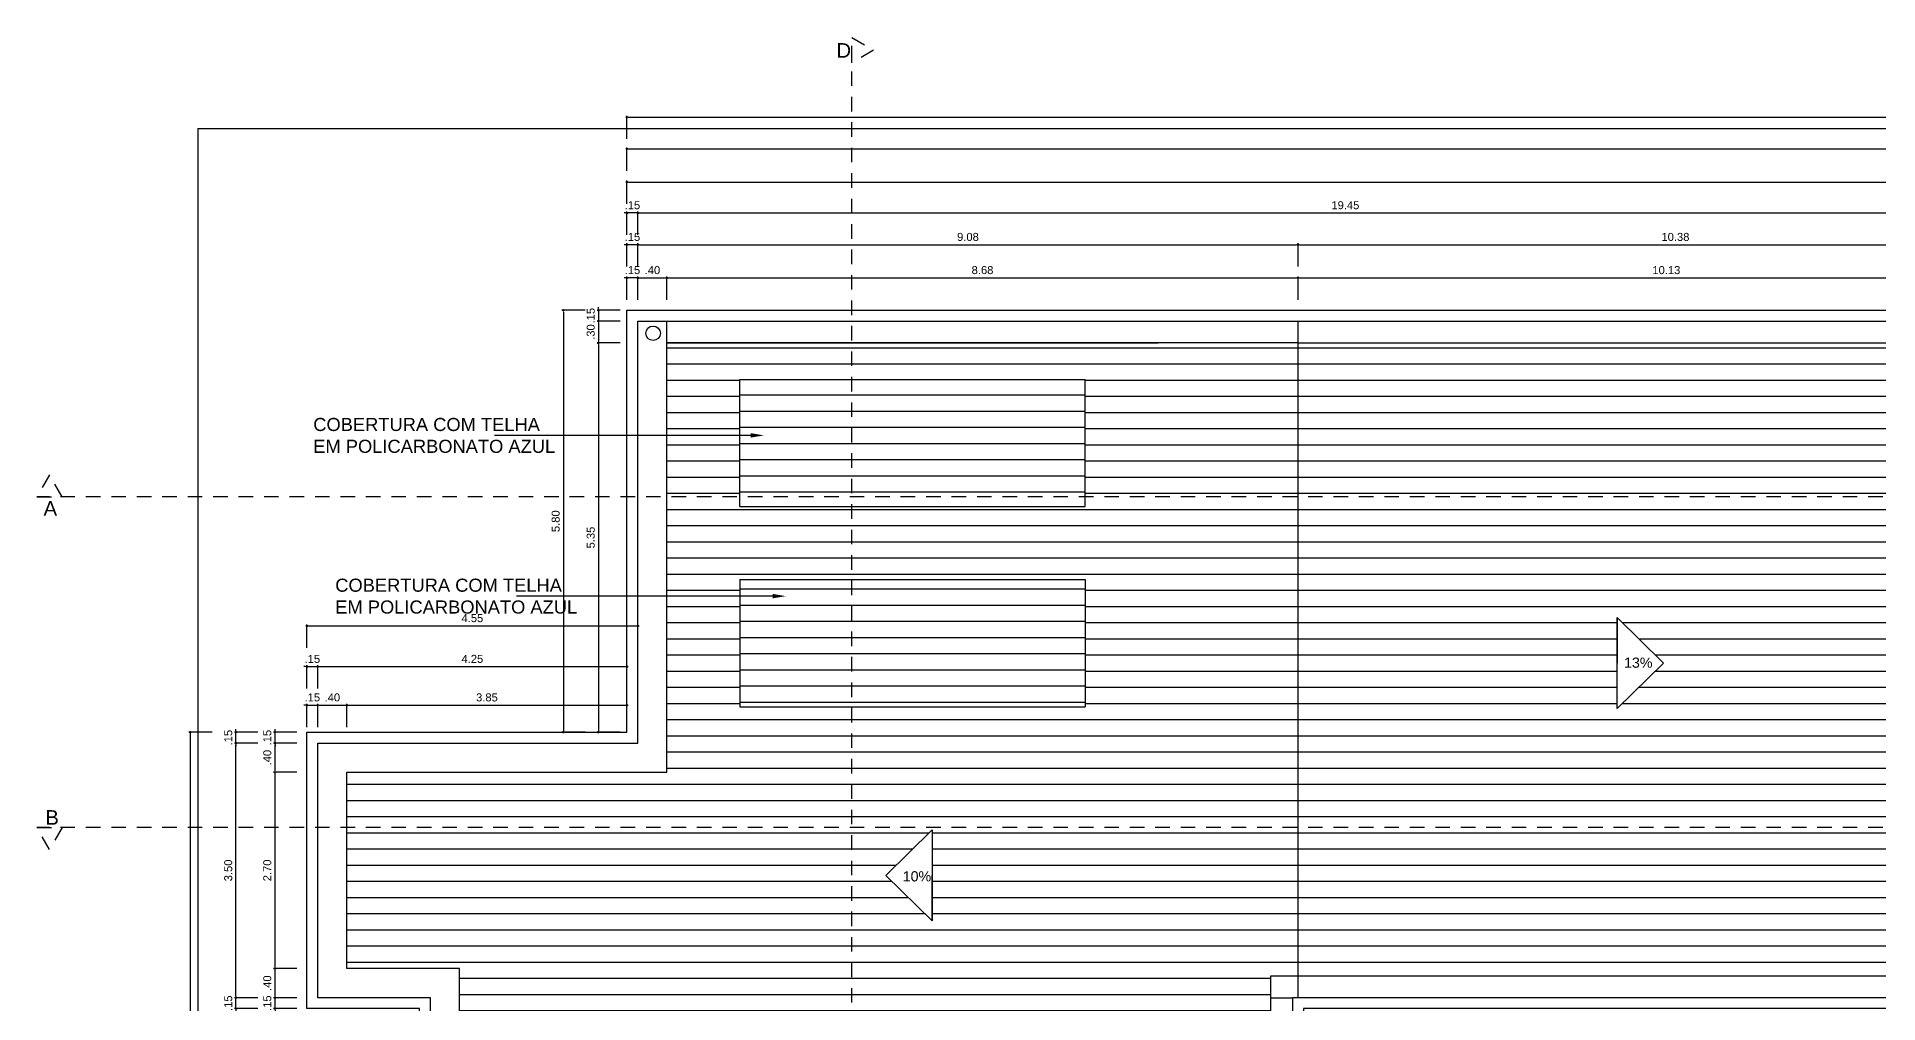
# Model space of a CAD drawing. Header units: millimetres. Extents: x 2125 to 3408, y 1171 to 1686.
# Drawn here: x 2652.35 to 2677.66, y 1450.04 to 1463.33 of the extents above; entities that cross this region are included whole.
import ezdxf

# ---------------------------------------------------------------- set-up
doc = ezdxf.new("R2010")
doc.units = ezdxf.units.MM
doc.linetypes.add('CONTORNO_QUADRO_T', pattern=[0.35, 0.2, -0.15])
for name, color, linetype in [('CALHA', 2, 'Continuous'), ('cobertura', 1, 'Continuous'), ('cotas', 7, 'Continuous'), ('linha de corte', 1, 'Continuous'), ('PAREDES', 4, 'Continuous'), ('RUFO', 3, 'Continuous'), ('TEXTO02', 3, 'Continuous'), ('TEXTO03', 2, 'Continuous')]:
    doc.layers.add(name, color=color, linetype=linetype)
doc.styles.add('ROMANS', font='arial.ttf')
doc.styles.get("Standard").update_dxf_attribs({"font": 'arial.ttf'})
doc.styles.add('TEXTO1', font='swissko.ttf', dxfattribs={"width": 0.6, "height": 0.1})
doc.dimstyles.new('ESCALA75', dxfattribs={"dimtxt": 0.11, "dimasz": 0.02, "dimexe": 0.02, "dimexo": 0.04, "dimgap": 0.05, "dimtad": 1, "dimzin": 4, "dimdsep": 46, "dimtxsty": 'ROMANS', "dimblk1": 'PPC', "dimblk2": 'PPC', "dimsah": 1, "dimcen": 0.02, "dimclrd": 7, "dimclre": 7, "dimclrt": 3, "dimazin": 1, "dimtfac": 1, "dimtix": 1, "dimtmove": 0, "dimatfit": 3, "dimldrblk": 'PPC', "dimfxl": 0, "dimtolj": 1, "dimtzin": 12, "dimarcsym": 0})
pattern_1 = [(0, (301.1617, 614.94809), (7e-17, 0.22225), [])]

# ---------------------------------------------------------------- blocks, each defined once
blk = doc.blocks.new('PPC')
at = {"color": 2}
blk.add_circle((0, 0), 0.5, dxfattribs=at)
blk = doc.blocks.new('*D733')
at = {"layer": 'cotas', "color": 7, "lineweight": -2, "transparency": 16777216}
for p, q in [((2660.439, 1460.014), (2660.419, 1460.014)), ((2660.459, 1459.714), (2660.459, 1460.034)), ((2660.609, 1460.014), (2660.459, 1460.014)), ((2660.609, 1459.714), (2660.609, 1460.034)), ((2660.629, 1460.014), (2660.649, 1460.014))]:
    blk.add_line(p, q, dxfattribs=at)
at = {"layer": 'DEFPOINTS', "color": 0, "transparency": 16777216}
for p in [(2660.459, 1460.014), (2660.459, 1459.419), (2660.609, 1459.419)]:
    blk.add_point(p, dxfattribs=at)
at = {"layer": 'cotas', "color": 7, "lineweight": -2, "transparency": 16777216, "xscale": 0.02, "yscale": 0.02, "zscale": 0.02}
blk.add_blockref('PPC', (2660.459, 1460.014), dxfattribs=at)
at = {"layer": 'cotas', "color": 7, "lineweight": -2, "transparency": 16777216, "xscale": 0.02, "yscale": 0.02, "zscale": 0.02, "rotation": 180}
blk.add_blockref('PPC', (2660.609, 1460.014), dxfattribs=at)
at = {"layer": 'cotas', "color": 3, "transparency": 16777216, "insert": (2660.534, 1460.12), "char_height": 0.11, "attachment_point": 5, "style": 'ROMANS'}
blk.add_mtext('\\A1;.15', dxfattribs=at)
blk = doc.blocks.new('*D734')
at = {"layer": 'cotas', "color": 7, "lineweight": -2, "transparency": 16777216}
for p, q in [((2660.609, 1459.714), (2660.609, 1460.034)), ((2660.629, 1460.014), (2660.989, 1460.014)), ((2661.009, 1459.714), (2661.009, 1460.034))]:
    blk.add_line(p, q, dxfattribs=at)
at = {"layer": 'DEFPOINTS', "color": 0, "transparency": 16777216}
for p in [(2661.009, 1460.014), (2660.609, 1459.419), (2661.009, 1459.419)]:
    blk.add_point(p, dxfattribs=at)
at = {"layer": 'cotas', "color": 7, "lineweight": -2, "transparency": 16777216, "xscale": 0.02, "yscale": 0.02, "zscale": 0.02, "rotation": 180}
blk.add_blockref('PPC', (2660.609, 1460.014), dxfattribs=at)
at = {"layer": 'cotas', "color": 7, "lineweight": -2, "transparency": 16777216, "xscale": 0.02, "yscale": 0.02, "zscale": 0.02}
blk.add_blockref('PPC', (2661.009, 1460.014), dxfattribs=at)
at = {"layer": 'cotas', "color": 3, "transparency": 16777216, "insert": (2660.809, 1460.12), "char_height": 0.11, "attachment_point": 5, "style": 'ROMANS'}
blk.add_mtext('\\A1;.40', dxfattribs=at)
blk = doc.blocks.new('*D735')
at = {"layer": 'cotas', "color": 7, "lineweight": -2, "transparency": 16777216}
for p, q in [((2661.009, 1459.714), (2661.009, 1460.034)), ((2661.029, 1460.014), (2669.664, 1460.014)), ((2669.684, 1459.714), (2669.684, 1460.034))]:
    blk.add_line(p, q, dxfattribs=at)
at = {"layer": 'DEFPOINTS', "color": 0, "transparency": 16777216}
for p in [(2669.684, 1460.014), (2661.009, 1459.419), (2669.684, 1459.419)]:
    blk.add_point(p, dxfattribs=at)
at = {"layer": 'cotas', "color": 7, "lineweight": -2, "transparency": 16777216, "xscale": 0.02, "yscale": 0.02, "zscale": 0.02, "rotation": 180}
blk.add_blockref('PPC', (2661.009, 1460.014), dxfattribs=at)
at = {"layer": 'cotas', "color": 7, "lineweight": -2, "transparency": 16777216, "xscale": 0.02, "yscale": 0.02, "zscale": 0.02}
blk.add_blockref('PPC', (2669.684, 1460.014), dxfattribs=at)
at = {"layer": 'cotas', "color": 3, "transparency": 16777216, "insert": (2665.346, 1460.12), "char_height": 0.11, "attachment_point": 5, "style": 'ROMANS'}
blk.add_mtext('\\A1;8.68', dxfattribs=at)
blk = doc.blocks.new('*D736')
at = {"layer": 'cotas', "color": 7, "lineweight": -2, "transparency": 16777216}
for p, q in [((2669.684, 1459.714), (2669.684, 1460.034)), ((2669.704, 1460.014), (2679.789, 1460.014)), ((2679.809, 1459.714), (2679.809, 1460.034))]:
    blk.add_line(p, q, dxfattribs=at)
at = {"layer": 'DEFPOINTS', "color": 0, "transparency": 16777216}
for p in [(2679.809, 1460.014), (2669.684, 1459.419), (2679.809, 1459.419)]:
    blk.add_point(p, dxfattribs=at)
at = {"layer": 'cotas', "color": 7, "lineweight": -2, "transparency": 16777216, "xscale": 0.02, "yscale": 0.02, "zscale": 0.02, "rotation": 180}
blk.add_blockref('PPC', (2669.684, 1460.014), dxfattribs=at)
at = {"layer": 'cotas', "color": 7, "lineweight": -2, "transparency": 16777216, "xscale": 0.02, "yscale": 0.02, "zscale": 0.02}
blk.add_blockref('PPC', (2679.809, 1460.014), dxfattribs=at)
at = {"layer": 'cotas', "color": 3, "transparency": 16777216, "insert": (2674.746, 1460.12), "char_height": 0.11, "attachment_point": 5, "style": 'ROMANS'}
blk.add_mtext('\\A1;10.13', dxfattribs=at)
blk = doc.blocks.new('*D675')
at = {"layer": 'cotas', "color": 7, "lineweight": -2, "transparency": 16777216}
for p, q in [((2669.684, 1460.17), (2669.684, 1460.49)), ((2669.704, 1460.47), (2680.039, 1460.47)), ((2680.059, 1460.17), (2680.059, 1460.49))]:
    blk.add_line(p, q, dxfattribs=at)
at = {"layer": 'DEFPOINTS', "color": 0, "transparency": 16777216}
for p in [(2680.059, 1460.47), (2669.684, 1459.418), (2680.059, 1459.418)]:
    blk.add_point(p, dxfattribs=at)
at = {"layer": 'cotas', "color": 7, "lineweight": -2, "transparency": 16777216, "xscale": 0.02, "yscale": 0.02, "zscale": 0.02, "rotation": 180}
blk.add_blockref('PPC', (2669.684, 1460.47), dxfattribs=at)
at = {"layer": 'cotas', "color": 7, "lineweight": -2, "transparency": 16777216, "xscale": 0.02, "yscale": 0.02, "zscale": 0.02}
blk.add_blockref('PPC', (2680.059, 1460.47), dxfattribs=at)
at = {"layer": 'cotas', "color": 3, "transparency": 16777216, "insert": (2674.871, 1460.576), "char_height": 0.11, "attachment_point": 5, "style": 'ROMANS'}
blk.add_mtext('\\A1;10.38', dxfattribs=at)
blk = doc.blocks.new('*D676')
at = {"layer": 'cotas', "color": 7, "lineweight": -2, "transparency": 16777216}
for p, q in [((2660.609, 1460.606), (2660.609, 1460.926)), ((2660.629, 1460.906), (2680.039, 1460.906)), ((2680.059, 1460.683), (2680.059, 1460.926))]:
    blk.add_line(p, q, dxfattribs=at)
at = {"layer": 'DEFPOINTS', "color": 0, "transparency": 16777216}
for p in [(2680.059, 1460.906), (2680.059, 1460.643), (2660.609, 1459.572)]:
    blk.add_point(p, dxfattribs=at)
at = {"layer": 'cotas', "color": 7, "lineweight": -2, "transparency": 16777216, "xscale": 0.02, "yscale": 0.02, "zscale": 0.02, "rotation": 180}
blk.add_blockref('PPC', (2660.609, 1460.906), dxfattribs=at)
at = {"layer": 'cotas', "color": 7, "lineweight": -2, "transparency": 16777216, "xscale": 0.02, "yscale": 0.02, "zscale": 0.02}
blk.add_blockref('PPC', (2680.059, 1460.906), dxfattribs=at)
at = {"layer": 'cotas', "color": 3, "transparency": 16777216, "insert": (2670.334, 1461.012), "char_height": 0.11, "attachment_point": 5, "style": 'ROMANS'}
blk.add_mtext('\\A1;19.45', dxfattribs=at)
blk = doc.blocks.new('*D678')
at = {"layer": 'cotas', "color": 7, "lineweight": -2, "transparency": 16777216}
for p, q in [((2660.459, 1461.031), (2660.459, 1461.351)), ((2660.479, 1461.331), (2700.839, 1461.331)), ((2700.859, 1461.031), (2700.859, 1461.351))]:
    blk.add_line(p, q, dxfattribs=at)
at = {"layer": 'DEFPOINTS', "color": 0, "transparency": 16777216}
for p in [(2700.859, 1461.331), (2660.459, 1459.882), (2700.859, 1459.882)]:
    blk.add_point(p, dxfattribs=at)
at = {"layer": 'cotas', "color": 7, "lineweight": -2, "transparency": 16777216, "xscale": 0.02, "yscale": 0.02, "zscale": 0.02, "rotation": 180}
blk.add_blockref('PPC', (2660.459, 1461.331), dxfattribs=at)
at = {"layer": 'cotas', "color": 7, "lineweight": -2, "transparency": 16777216, "xscale": 0.02, "yscale": 0.02, "zscale": 0.02}
blk.add_blockref('PPC', (2700.859, 1461.331), dxfattribs=at)
at = {"layer": 'cotas', "color": 3, "transparency": 16777216, "insert": (2680.659, 1461.437), "char_height": 0.11, "attachment_point": 5, "style": 'ROMANS'}
blk.add_mtext('\\A1;40.40', dxfattribs=at)
blk = doc.blocks.new('*D694')
at = {"layer": 'cotas', "color": 7, "lineweight": -2, "transparency": 16777216}
for p, q in [((2660.439, 1460.47), (2660.419, 1460.47)), ((2660.459, 1460.17), (2660.459, 1460.49)), ((2660.609, 1460.47), (2660.459, 1460.47)), ((2660.609, 1460.17), (2660.609, 1460.49)), ((2660.629, 1460.47), (2660.649, 1460.47))]:
    blk.add_line(p, q, dxfattribs=at)
at = {"layer": 'DEFPOINTS', "color": 0, "transparency": 16777216}
for p in [(2660.459, 1460.47), (2660.459, 1459.875), (2660.609, 1459.875)]:
    blk.add_point(p, dxfattribs=at)
at = {"layer": 'cotas', "color": 7, "lineweight": -2, "transparency": 16777216, "xscale": 0.02, "yscale": 0.02, "zscale": 0.02}
blk.add_blockref('PPC', (2660.459, 1460.47), dxfattribs=at)
at = {"layer": 'cotas', "color": 7, "lineweight": -2, "transparency": 16777216, "xscale": 0.02, "yscale": 0.02, "zscale": 0.02, "rotation": 180}
blk.add_blockref('PPC', (2660.609, 1460.47), dxfattribs=at)
at = {"layer": 'cotas', "color": 3, "transparency": 16777216, "insert": (2660.534, 1460.576), "char_height": 0.11, "attachment_point": 5, "style": 'ROMANS'}
blk.add_mtext('\\A1;.15', dxfattribs=at)
blk = doc.blocks.new('*D695')
at = {"layer": 'cotas', "color": 7, "lineweight": -2, "transparency": 16777216}
for p, q in [((2660.439, 1460.906), (2660.419, 1460.906)), ((2660.459, 1460.606), (2660.459, 1460.926)), ((2660.609, 1460.906), (2660.459, 1460.906)), ((2660.609, 1460.606), (2660.609, 1460.926)), ((2660.629, 1460.906), (2660.649, 1460.906))]:
    blk.add_line(p, q, dxfattribs=at)
at = {"layer": 'DEFPOINTS', "color": 0, "transparency": 16777216}
for p in [(2660.459, 1460.906), (2660.459, 1460.311), (2660.609, 1460.311)]:
    blk.add_point(p, dxfattribs=at)
at = {"layer": 'cotas', "color": 7, "lineweight": -2, "transparency": 16777216, "xscale": 0.02, "yscale": 0.02, "zscale": 0.02}
blk.add_blockref('PPC', (2660.459, 1460.906), dxfattribs=at)
at = {"layer": 'cotas', "color": 7, "lineweight": -2, "transparency": 16777216, "xscale": 0.02, "yscale": 0.02, "zscale": 0.02, "rotation": 180}
blk.add_blockref('PPC', (2660.609, 1460.906), dxfattribs=at)
at = {"layer": 'cotas', "color": 3, "transparency": 16777216, "insert": (2660.534, 1461.012), "char_height": 0.11, "attachment_point": 5, "style": 'ROMANS'}
blk.add_mtext('\\A1;.15', dxfattribs=at)
blk = doc.blocks.new('*D697')
at = {"layer": 'cotas', "color": 7, "lineweight": -2, "transparency": 16777216}
for p, q in [((2660.459, 1461.487), (2660.459, 1461.807)), ((2660.479, 1461.787), (2700.839, 1461.787)), ((2700.859, 1461.487), (2700.859, 1461.807))]:
    blk.add_line(p, q, dxfattribs=at)
at = {"layer": 'DEFPOINTS', "color": 0, "transparency": 16777216}
for p in [(2700.859, 1461.787), (2660.459, 1460.338), (2700.859, 1460.338)]:
    blk.add_point(p, dxfattribs=at)
at = {"layer": 'cotas', "color": 7, "lineweight": -2, "transparency": 16777216, "xscale": 0.02, "yscale": 0.02, "zscale": 0.02, "rotation": 180}
blk.add_blockref('PPC', (2660.459, 1461.787), dxfattribs=at)
at = {"layer": 'cotas', "color": 7, "lineweight": -2, "transparency": 16777216, "xscale": 0.02, "yscale": 0.02, "zscale": 0.02}
blk.add_blockref('PPC', (2700.859, 1461.787), dxfattribs=at)
at = {"layer": 'cotas', "color": 3, "transparency": 16777216, "insert": (2680.659, 1461.893), "char_height": 0.11, "attachment_point": 5, "style": 'ROMANS'}
blk.add_mtext('\\A1;40.40', dxfattribs=at)
blk = doc.blocks.new('*D699')
at = {"layer": 'cotas', "color": 7, "lineweight": -2, "transparency": 16777216}
for p, q in [((2660.459, 1461.923), (2660.459, 1462.243)), ((2660.479, 1462.223), (2700.839, 1462.223)), ((2700.859, 1461.923), (2700.859, 1462.243))]:
    blk.add_line(p, q, dxfattribs=at)
at = {"layer": 'DEFPOINTS', "color": 0, "transparency": 16777216}
for p in [(2700.859, 1462.223), (2660.459, 1460.774), (2700.859, 1460.774)]:
    blk.add_point(p, dxfattribs=at)
at = {"layer": 'cotas', "color": 7, "lineweight": -2, "transparency": 16777216, "xscale": 0.02, "yscale": 0.02, "zscale": 0.02, "rotation": 180}
blk.add_blockref('PPC', (2660.459, 1462.223), dxfattribs=at)
at = {"layer": 'cotas', "color": 7, "lineweight": -2, "transparency": 16777216, "xscale": 0.02, "yscale": 0.02, "zscale": 0.02}
blk.add_blockref('PPC', (2700.859, 1462.223), dxfattribs=at)
at = {"layer": 'cotas', "color": 3, "transparency": 16777216, "insert": (2680.659, 1462.329), "char_height": 0.11, "attachment_point": 5, "style": 'ROMANS'}
blk.add_mtext('\\A1;40.40', dxfattribs=at)
blk = doc.blocks.new('*D783')
at = {"layer": 'cotas', "color": 7, "lineweight": -2, "transparency": 16777216}
for p, q in [((2655.922, 1450.119), (2655.602, 1450.119)), ((2655.622, 1450.139), (2655.622, 1450.159)), ((2655.622, 1449.969), (2655.622, 1450.119)), ((2655.922, 1449.969), (2655.602, 1449.969)), ((2655.622, 1449.949), (2655.622, 1449.929))]:
    blk.add_line(p, q, dxfattribs=at)
at = {"layer": 'DEFPOINTS', "color": 0, "transparency": 16777216}
for p in [(2655.622, 1450.119), (2656.642, 1450.119), (2656.642, 1449.969)]:
    blk.add_point(p, dxfattribs=at)
at = {"layer": 'cotas', "color": 7, "lineweight": -2, "transparency": 16777216, "xscale": 0.02, "yscale": 0.02, "zscale": 0.02}
for p, rotation in [((2655.622, 1450.119), 270), ((2655.622, 1449.969), 90)]:
    blk.add_blockref('PPC', p, dxfattribs=dict(at, rotation=rotation))
at = {"layer": 'cotas', "color": 3, "transparency": 16777216, "insert": (2655.515, 1450.044), "char_height": 0.11, "attachment_point": 5, "rotation": 90, "style": 'ROMANS'}
blk.add_mtext('\\A1;.15', dxfattribs=at)
blk = doc.blocks.new('*D784')
at = {"layer": 'cotas', "color": 7, "lineweight": -2, "transparency": 16777216}
for p, q in [((2655.922, 1450.519), (2655.602, 1450.519)), ((2655.622, 1450.139), (2655.622, 1450.499)), ((2655.922, 1450.119), (2655.602, 1450.119))]:
    blk.add_line(p, q, dxfattribs=at)
at = {"layer": 'DEFPOINTS', "color": 0, "transparency": 16777216}
for p in [(2655.622, 1450.519), (2656.609, 1450.519), (2656.642, 1450.119)]:
    blk.add_point(p, dxfattribs=at)
at = {"layer": 'cotas', "color": 7, "lineweight": -2, "transparency": 16777216, "xscale": 0.02, "yscale": 0.02, "zscale": 0.02}
for p, rotation in [((2655.622, 1450.519), 90), ((2655.622, 1450.119), 270)]:
    blk.add_blockref('PPC', p, dxfattribs=dict(at, rotation=rotation))
at = {"layer": 'cotas', "color": 3, "transparency": 16777216, "insert": (2655.515, 1450.319), "char_height": 0.11, "attachment_point": 5, "rotation": 90, "style": 'ROMANS'}
blk.add_mtext('\\A1;.40', dxfattribs=at)
blk = doc.blocks.new('*D785')
at = {"layer": 'cotas', "color": 7, "lineweight": -2, "transparency": 16777216}
for p, q in [((2655.922, 1453.219), (2655.602, 1453.219)), ((2655.622, 1450.539), (2655.622, 1453.199)), ((2655.922, 1450.519), (2655.602, 1450.519))]:
    blk.add_line(p, q, dxfattribs=at)
at = {"layer": 'DEFPOINTS', "color": 0, "transparency": 16777216}
for p in [(2655.622, 1453.219), (2656.609, 1453.219), (2656.609, 1450.519)]:
    blk.add_point(p, dxfattribs=at)
at = {"layer": 'cotas', "color": 7, "lineweight": -2, "transparency": 16777216, "xscale": 0.02, "yscale": 0.02, "zscale": 0.02}
for p, rotation in [((2655.622, 1453.219), 90), ((2655.622, 1450.519), 270)]:
    blk.add_blockref('PPC', p, dxfattribs=dict(at, rotation=rotation))
at = {"layer": 'cotas', "color": 3, "transparency": 16777216, "insert": (2655.515, 1451.869), "char_height": 0.11, "attachment_point": 5, "rotation": 90, "style": 'ROMANS'}
blk.add_mtext('\\A1;2.70', dxfattribs=at)
blk = doc.blocks.new('*D786')
at = {"layer": 'cotas', "color": 7, "lineweight": -2, "transparency": 16777216}
for p, q in [((2655.922, 1453.619), (2655.602, 1453.619)), ((2655.622, 1453.239), (2655.622, 1453.599)), ((2655.922, 1453.219), (2655.602, 1453.219))]:
    blk.add_line(p, q, dxfattribs=at)
at = {"layer": 'DEFPOINTS', "color": 0, "transparency": 16777216}
for p in [(2655.622, 1453.619), (2656.642, 1453.619), (2656.609, 1453.219)]:
    blk.add_point(p, dxfattribs=at)
at = {"layer": 'cotas', "color": 7, "lineweight": -2, "transparency": 16777216, "xscale": 0.02, "yscale": 0.02, "zscale": 0.02}
for p, rotation in [((2655.622, 1453.619), 90), ((2655.622, 1453.219), 270)]:
    blk.add_blockref('PPC', p, dxfattribs=dict(at, rotation=rotation))
at = {"layer": 'cotas', "color": 3, "transparency": 16777216, "insert": (2655.515, 1453.419), "char_height": 0.11, "attachment_point": 5, "rotation": 90, "style": 'ROMANS'}
blk.add_mtext('\\A1;.40', dxfattribs=at)
blk = doc.blocks.new('*D787')
at = {"layer": 'cotas', "color": 7, "lineweight": -2, "transparency": 16777216}
for p, q in [((2655.922, 1453.769), (2655.602, 1453.769)), ((2655.922, 1453.619), (2655.602, 1453.619)), ((2655.622, 1453.789), (2655.622, 1453.809)), ((2655.622, 1453.619), (2655.622, 1453.769)), ((2655.622, 1453.599), (2655.622, 1453.579))]:
    blk.add_line(p, q, dxfattribs=at)
at = {"layer": 'DEFPOINTS', "color": 0, "transparency": 16777216}
for p in [(2655.622, 1453.769), (2656.568, 1453.769), (2656.642, 1453.619)]:
    blk.add_point(p, dxfattribs=at)
at = {"layer": 'cotas', "color": 7, "lineweight": -2, "transparency": 16777216, "xscale": 0.02, "yscale": 0.02, "zscale": 0.02}
for p, rotation in [((2655.622, 1453.769), 270), ((2655.622, 1453.619), 90)]:
    blk.add_blockref('PPC', p, dxfattribs=dict(at, rotation=rotation))
at = {"layer": 'cotas', "color": 3, "transparency": 16777216, "insert": (2655.515, 1453.694), "char_height": 0.11, "attachment_point": 5, "rotation": 90, "style": 'ROMANS'}
blk.add_mtext('\\A1;.15', dxfattribs=at)
blk = doc.blocks.new('*D792')
at = {"layer": 'cotas', "color": 7, "lineweight": -2, "transparency": 16777216}
for p, q in [((2655.384, 1450.119), (2655.064, 1450.119)), ((2655.084, 1450.139), (2655.084, 1450.159)), ((2655.084, 1449.969), (2655.084, 1450.119)), ((2655.384, 1449.969), (2655.064, 1449.969)), ((2655.084, 1449.949), (2655.084, 1449.929))]:
    blk.add_line(p, q, dxfattribs=at)
at = {"layer": 'DEFPOINTS', "color": 0, "transparency": 16777216}
for p in [(2655.084, 1450.119), (2656.635, 1450.119), (2656.645, 1449.969)]:
    blk.add_point(p, dxfattribs=at)
at = {"layer": 'cotas', "color": 7, "lineweight": -2, "transparency": 16777216, "xscale": 0.02, "yscale": 0.02, "zscale": 0.02}
for p, rotation in [((2655.084, 1450.119), 270), ((2655.084, 1449.969), 90)]:
    blk.add_blockref('PPC', p, dxfattribs=dict(at, rotation=rotation))
at = {"layer": 'cotas', "color": 3, "transparency": 16777216, "insert": (2654.978, 1450.044), "char_height": 0.11, "attachment_point": 5, "rotation": 90, "style": 'ROMANS'}
blk.add_mtext('\\A1;.15', dxfattribs=at)
blk = doc.blocks.new('*D793')
at = {"layer": 'cotas', "color": 7, "lineweight": -2, "transparency": 16777216}
for p, q in [((2655.384, 1453.619), (2655.064, 1453.619)), ((2655.084, 1450.139), (2655.084, 1453.599)), ((2655.384, 1450.119), (2655.064, 1450.119))]:
    blk.add_line(p, q, dxfattribs=at)
at = {"layer": 'DEFPOINTS', "color": 0, "transparency": 16777216}
for p in [(2655.084, 1453.619), (2656.606, 1453.619), (2656.635, 1450.119)]:
    blk.add_point(p, dxfattribs=at)
at = {"layer": 'cotas', "color": 7, "lineweight": -2, "transparency": 16777216, "xscale": 0.02, "yscale": 0.02, "zscale": 0.02}
for p, rotation in [((2655.084, 1453.619), 90), ((2655.084, 1450.119), 270)]:
    blk.add_blockref('PPC', p, dxfattribs=dict(at, rotation=rotation))
at = {"layer": 'cotas', "color": 3, "transparency": 16777216, "insert": (2654.978, 1451.869), "char_height": 0.11, "attachment_point": 5, "rotation": 90, "style": 'ROMANS'}
blk.add_mtext('\\A1;3.50', dxfattribs=at)
blk = doc.blocks.new('*D794')
at = {"layer": 'cotas', "color": 7, "lineweight": -2, "transparency": 16777216}
for p, q in [((2655.384, 1453.769), (2655.064, 1453.769)), ((2655.384, 1453.619), (2655.064, 1453.619)), ((2655.084, 1453.789), (2655.084, 1453.809)), ((2655.084, 1453.619), (2655.084, 1453.769)), ((2655.084, 1453.599), (2655.084, 1453.579))]:
    blk.add_line(p, q, dxfattribs=at)
at = {"layer": 'DEFPOINTS', "color": 0, "transparency": 16777216}
for p in [(2655.084, 1453.769), (2656.606, 1453.619), (2656.626, 1453.769)]:
    blk.add_point(p, dxfattribs=at)
at = {"layer": 'cotas', "color": 7, "lineweight": -2, "transparency": 16777216, "xscale": 0.02, "yscale": 0.02, "zscale": 0.02}
for p, rotation in [((2655.084, 1453.769), 270), ((2655.084, 1453.619), 90)]:
    blk.add_blockref('PPC', p, dxfattribs=dict(at, rotation=rotation))
at = {"layer": 'cotas', "color": 3, "transparency": 16777216, "insert": (2654.978, 1453.694), "char_height": 0.11, "attachment_point": 5, "rotation": 90, "style": 'ROMANS'}
blk.add_mtext('\\A1;.15', dxfattribs=at)
blk = doc.blocks.new('*D795')
at = {"layer": 'cotas', "color": 7, "lineweight": -2, "transparency": 16777216}
for p, q in [((2654.758, 1453.769), (2654.438, 1453.769)), ((2654.458, 1444.189), (2654.458, 1453.749)), ((2654.758, 1444.169), (2654.438, 1444.169))]:
    blk.add_line(p, q, dxfattribs=at)
at = {"layer": 'DEFPOINTS', "color": 0, "transparency": 16777216}
for p in [(2654.458, 1453.769), (2656.059, 1453.769), (2656.059, 1444.169)]:
    blk.add_point(p, dxfattribs=at)
at = {"layer": 'cotas', "color": 7, "lineweight": -2, "transparency": 16777216, "xscale": 0.02, "yscale": 0.02, "zscale": 0.02}
for p, rotation in [((2654.458, 1453.769), 90), ((2654.458, 1444.169), 270)]:
    blk.add_blockref('PPC', p, dxfattribs=dict(at, rotation=rotation))
at = {"layer": 'cotas', "color": 3, "transparency": 16777216, "insert": (2654.352, 1448.969), "char_height": 0.11, "attachment_point": 5, "rotation": 90, "style": 'ROMANS'}
blk.add_mtext('\\A1;9.60', dxfattribs=at)
blk = doc.blocks.new('*D708')
at = {"layer": 'cotas', "color": 7, "lineweight": -2, "transparency": 16777216}
for p, q in [((2656.039, 1454.139), (2656.019, 1454.139)), ((2656.059, 1453.839), (2656.059, 1454.159)), ((2656.059, 1454.139), (2656.209, 1454.139)), ((2656.209, 1453.839), (2656.209, 1454.159)), ((2656.229, 1454.139), (2656.249, 1454.139))]:
    blk.add_line(p, q, dxfattribs=at)
at = {"layer": 'DEFPOINTS', "color": 0, "transparency": 16777216}
for p in [(2656.209, 1454.139), (2656.059, 1453.648), (2656.209, 1453.498)]:
    blk.add_point(p, dxfattribs=at)
at = {"layer": 'cotas', "color": 7, "lineweight": -2, "transparency": 16777216, "xscale": 0.02, "yscale": 0.02, "zscale": 0.02}
blk.add_blockref('PPC', (2656.059, 1454.139), dxfattribs=at)
at = {"layer": 'cotas', "color": 7, "lineweight": -2, "transparency": 16777216, "xscale": 0.02, "yscale": 0.02, "zscale": 0.02, "rotation": 180}
blk.add_blockref('PPC', (2656.209, 1454.139), dxfattribs=at)
at = {"layer": 'cotas', "color": 3, "transparency": 16777216, "insert": (2656.134, 1454.246), "char_height": 0.11, "attachment_point": 5, "style": 'ROMANS'}
blk.add_mtext('\\A1;.15', dxfattribs=at)
blk = doc.blocks.new('*D709')
at = {"layer": 'cotas', "color": 7, "lineweight": -2, "transparency": 16777216}
for p, q in [((2656.209, 1453.839), (2656.209, 1454.159)), ((2656.229, 1454.139), (2656.589, 1454.139)), ((2656.609, 1453.839), (2656.609, 1454.159))]:
    blk.add_line(p, q, dxfattribs=at)
at = {"layer": 'DEFPOINTS', "color": 0, "transparency": 16777216}
for p in [(2656.609, 1454.139), (2656.209, 1453.498), (2656.609, 1453.098)]:
    blk.add_point(p, dxfattribs=at)
at = {"layer": 'cotas', "color": 7, "lineweight": -2, "transparency": 16777216, "xscale": 0.02, "yscale": 0.02, "zscale": 0.02, "rotation": 180}
blk.add_blockref('PPC', (2656.209, 1454.139), dxfattribs=at)
at = {"layer": 'cotas', "color": 7, "lineweight": -2, "transparency": 16777216, "xscale": 0.02, "yscale": 0.02, "zscale": 0.02}
blk.add_blockref('PPC', (2656.609, 1454.139), dxfattribs=at)
at = {"layer": 'cotas', "color": 3, "transparency": 16777216, "insert": (2656.409, 1454.246), "char_height": 0.11, "attachment_point": 5, "style": 'ROMANS'}
blk.add_mtext('\\A1;.40', dxfattribs=at)
blk = doc.blocks.new('*D710')
at = {"layer": 'cotas', "color": 7, "lineweight": -2, "transparency": 16777216}
for p, q in [((2656.609, 1453.839), (2656.609, 1454.159)), ((2656.629, 1454.139), (2660.439, 1454.139)), ((2660.459, 1453.839), (2660.459, 1454.159))]:
    blk.add_line(p, q, dxfattribs=at)
at = {"layer": 'DEFPOINTS', "color": 0, "transparency": 16777216}
for p in [(2660.459, 1454.139), (2660.459, 1453.648), (2656.609, 1453.098)]:
    blk.add_point(p, dxfattribs=at)
at = {"layer": 'cotas', "color": 7, "lineweight": -2, "transparency": 16777216, "xscale": 0.02, "yscale": 0.02, "zscale": 0.02, "rotation": 180}
blk.add_blockref('PPC', (2656.609, 1454.139), dxfattribs=at)
at = {"layer": 'cotas', "color": 7, "lineweight": -2, "transparency": 16777216, "xscale": 0.02, "yscale": 0.02, "zscale": 0.02}
blk.add_blockref('PPC', (2660.459, 1454.139), dxfattribs=at)
at = {"layer": 'cotas', "color": 3, "transparency": 16777216, "insert": (2658.534, 1454.246), "char_height": 0.11, "attachment_point": 5, "style": 'ROMANS'}
blk.add_mtext('\\A1;3.85', dxfattribs=at)
blk = doc.blocks.new('*D711')
at = {"layer": 'cotas', "color": 7, "lineweight": -2, "transparency": 16777216}
for p, q in [((2656.039, 1454.67), (2656.019, 1454.67)), ((2656.059, 1454.37), (2656.059, 1454.69)), ((2656.059, 1454.67), (2656.209, 1454.67)), ((2656.209, 1454.37), (2656.209, 1454.69)), ((2656.229, 1454.67), (2656.249, 1454.67))]:
    blk.add_line(p, q, dxfattribs=at)
at = {"layer": 'DEFPOINTS', "color": 0, "transparency": 16777216}
for p in [(2656.209, 1454.67), (2656.059, 1453.459), (2656.209, 1453.309)]:
    blk.add_point(p, dxfattribs=at)
at = {"layer": 'cotas', "color": 7, "lineweight": -2, "transparency": 16777216, "xscale": 0.02, "yscale": 0.02, "zscale": 0.02}
blk.add_blockref('PPC', (2656.059, 1454.67), dxfattribs=at)
at = {"layer": 'cotas', "color": 7, "lineweight": -2, "transparency": 16777216, "xscale": 0.02, "yscale": 0.02, "zscale": 0.02, "rotation": 180}
blk.add_blockref('PPC', (2656.209, 1454.67), dxfattribs=at)
at = {"layer": 'cotas', "color": 3, "transparency": 16777216, "insert": (2656.134, 1454.776), "char_height": 0.11, "attachment_point": 5, "style": 'ROMANS'}
blk.add_mtext('\\A1;.15', dxfattribs=at)
blk = doc.blocks.new('*D712')
at = {"layer": 'cotas', "color": 7, "lineweight": -2, "transparency": 16777216}
for p, q in [((2656.209, 1454.37), (2656.209, 1454.69)), ((2656.229, 1454.67), (2660.439, 1454.67)), ((2660.459, 1454.67), (2660.459, 1454.69))]:
    blk.add_line(p, q, dxfattribs=at)
at = {"layer": 'DEFPOINTS', "color": 0, "transparency": 16777216}
for p in [(2660.459, 1454.67), (2660.459, 1454.67), (2656.209, 1453.309)]:
    blk.add_point(p, dxfattribs=at)
at = {"layer": 'cotas', "color": 7, "lineweight": -2, "transparency": 16777216, "xscale": 0.02, "yscale": 0.02, "zscale": 0.02, "rotation": 180}
blk.add_blockref('PPC', (2656.209, 1454.67), dxfattribs=at)
at = {"layer": 'cotas', "color": 7, "lineweight": -2, "transparency": 16777216, "xscale": 0.02, "yscale": 0.02, "zscale": 0.02}
blk.add_blockref('PPC', (2660.459, 1454.67), dxfattribs=at)
at = {"layer": 'cotas', "color": 3, "transparency": 16777216, "insert": (2658.334, 1454.776), "char_height": 0.11, "attachment_point": 5, "style": 'ROMANS'}
blk.add_mtext('\\A1;4.25', dxfattribs=at)
blk = doc.blocks.new('*D713')
at = {"layer": 'cotas', "color": 7, "lineweight": -2, "transparency": 16777216}
for p, q in [((2656.059, 1454.93), (2656.059, 1455.25)), ((2656.079, 1455.23), (2660.589, 1455.23)), ((2660.609, 1454.93), (2660.609, 1455.25))]:
    blk.add_line(p, q, dxfattribs=at)
at = {"layer": 'DEFPOINTS', "color": 0, "transparency": 16777216}
for p in [(2660.609, 1455.23), (2656.059, 1453.459), (2660.609, 1453.459)]:
    blk.add_point(p, dxfattribs=at)
at = {"layer": 'cotas', "color": 7, "lineweight": -2, "transparency": 16777216, "xscale": 0.02, "yscale": 0.02, "zscale": 0.02, "rotation": 180}
blk.add_blockref('PPC', (2656.059, 1455.23), dxfattribs=at)
at = {"layer": 'cotas', "color": 7, "lineweight": -2, "transparency": 16777216, "xscale": 0.02, "yscale": 0.02, "zscale": 0.02}
blk.add_blockref('PPC', (2660.609, 1455.23), dxfattribs=at)
at = {"layer": 'cotas', "color": 3, "transparency": 16777216, "insert": (2658.334, 1455.336), "char_height": 0.11, "attachment_point": 5, "style": 'ROMANS'}
blk.add_mtext('\\A1;4.55', dxfattribs=at)
blk = doc.blocks.new('*D796')
at = {"layer": 'cotas', "color": 7, "lineweight": -2, "transparency": 16777216}
for p, q in [((2660.367, 1459.569), (2660.047, 1459.569)), ((2660.067, 1459.589), (2660.067, 1459.609)), ((2660.067, 1459.569), (2660.067, 1459.419)), ((2660.367, 1459.419), (2660.047, 1459.419)), ((2660.067, 1459.399), (2660.067, 1459.379))]:
    blk.add_line(p, q, dxfattribs=at)
at = {"layer": 'DEFPOINTS', "color": 0, "transparency": 16777216}
for p in [(2660.459, 1459.569), (2660.067, 1459.419), (2660.609, 1459.419)]:
    blk.add_point(p, dxfattribs=at)
at = {"layer": 'cotas', "color": 7, "lineweight": -2, "transparency": 16777216, "xscale": 0.02, "yscale": 0.02, "zscale": 0.02}
for p, rotation in [((2660.067, 1459.569), 270), ((2660.067, 1459.419), 90)]:
    blk.add_blockref('PPC', p, dxfattribs=dict(at, rotation=rotation))
at = {"layer": 'cotas', "color": 3, "transparency": 16777216, "insert": (2659.961, 1459.494), "char_height": 0.11, "attachment_point": 5, "rotation": 90, "style": 'ROMANS'}
blk.add_mtext('\\A1;.15', dxfattribs=at)
blk = doc.blocks.new('*D797')
at = {"layer": 'cotas', "color": 7, "lineweight": -2, "transparency": 16777216}
for p, q in [((2660.367, 1459.419), (2660.047, 1459.419)), ((2660.067, 1459.399), (2660.067, 1459.139)), ((2660.367, 1459.119), (2660.047, 1459.119))]:
    blk.add_line(p, q, dxfattribs=at)
at = {"layer": 'DEFPOINTS', "color": 0, "transparency": 16777216}
for p in [(2660.609, 1459.419), (2660.067, 1459.119), (2661.009, 1459.119)]:
    blk.add_point(p, dxfattribs=at)
at = {"layer": 'cotas', "color": 7, "lineweight": -2, "transparency": 16777216, "xscale": 0.02, "yscale": 0.02, "zscale": 0.02}
for p, rotation in [((2660.067, 1459.419), 90), ((2660.067, 1459.119), 270)]:
    blk.add_blockref('PPC', p, dxfattribs=dict(at, rotation=rotation))
at = {"layer": 'cotas', "color": 3, "transparency": 16777216, "insert": (2659.961, 1459.269), "char_height": 0.11, "attachment_point": 5, "rotation": 90, "style": 'ROMANS'}
blk.add_mtext('\\A1;.30', dxfattribs=at)
blk = doc.blocks.new('*D798')
at = {"layer": 'cotas', "color": 7, "lineweight": -2, "transparency": 16777216}
for p, q in [((2660.367, 1459.119), (2660.047, 1459.119)), ((2660.067, 1459.099), (2660.067, 1453.789)), ((2660.367, 1453.769), (2660.047, 1453.769))]:
    blk.add_line(p, q, dxfattribs=at)
at = {"layer": 'DEFPOINTS', "color": 0, "transparency": 16777216}
for p in [(2661.009, 1459.119), (2660.067, 1453.769), (2660.459, 1453.769)]:
    blk.add_point(p, dxfattribs=at)
at = {"layer": 'cotas', "color": 7, "lineweight": -2, "transparency": 16777216, "xscale": 0.02, "yscale": 0.02, "zscale": 0.02}
for p, rotation in [((2660.067, 1459.119), 90), ((2660.067, 1453.769), 270)]:
    blk.add_blockref('PPC', p, dxfattribs=dict(at, rotation=rotation))
at = {"layer": 'cotas', "color": 3, "transparency": 16777216, "insert": (2659.961, 1456.444), "char_height": 0.11, "attachment_point": 5, "rotation": 90, "style": 'ROMANS'}
blk.add_mtext('\\A1;5.35', dxfattribs=at)
blk = doc.blocks.new('*D799')
at = {"layer": 'cotas', "color": 7, "lineweight": -2, "transparency": 16777216}
for p, q in [((2659.885, 1459.569), (2659.565, 1459.569)), ((2659.585, 1459.549), (2659.585, 1453.789)), ((2659.885, 1453.769), (2659.565, 1453.769))]:
    blk.add_line(p, q, dxfattribs=at)
at = {"layer": 'DEFPOINTS', "color": 0, "transparency": 16777216}
for p in [(2660.459, 1459.569), (2659.585, 1453.769), (2660.459, 1453.769)]:
    blk.add_point(p, dxfattribs=at)
at = {"layer": 'cotas', "color": 7, "lineweight": -2, "transparency": 16777216, "xscale": 0.02, "yscale": 0.02, "zscale": 0.02}
for p, rotation in [((2659.585, 1459.569), 90), ((2659.585, 1453.769), 270)]:
    blk.add_blockref('PPC', p, dxfattribs=dict(at, rotation=rotation))
at = {"layer": 'cotas', "color": 3, "transparency": 16777216, "insert": (2659.479, 1456.669), "char_height": 0.11, "attachment_point": 5, "rotation": 90, "style": 'ROMANS'}
blk.add_mtext('\\A1;5.80', dxfattribs=at)
blk = doc.blocks.new('*D800')
at = {"color": 7, "lineweight": -2, "transparency": 16777216}
for p, q in [((2660.609, 1460.43), (2660.609, 1460.49)), ((2660.629, 1460.47), (2669.664, 1460.47)), ((2669.684, 1460.43), (2669.684, 1460.49))]:
    blk.add_line(p, q, dxfattribs=at)
at = {"layer": 'DEFPOINTS', "color": 0, "transparency": 16777216}
for p in [(2669.684, 1460.47), (2660.609, 1459.419), (2669.684, 1459.419)]:
    blk.add_point(p, dxfattribs=at)
at = {"color": 7, "lineweight": -2, "transparency": 16777216, "xscale": 0.02, "yscale": 0.02, "zscale": 0.02, "rotation": 180}
blk.add_blockref('PPC', (2660.609, 1460.47), dxfattribs=at)
at = {"color": 7, "lineweight": -2, "transparency": 16777216, "xscale": 0.02, "yscale": 0.02, "zscale": 0.02}
blk.add_blockref('PPC', (2669.684, 1460.47), dxfattribs=at)
at = {"color": 3, "transparency": 16777216, "insert": (2665.146, 1460.576), "char_height": 0.11, "attachment_point": 5, "style": 'ROMANS'}
blk.add_mtext('\\A1;9.08', dxfattribs=at)

msp = doc.modelspace()

# ---------------------------------------------------------------- hatches: boundary and pattern name
at = {"layer": 'cobertura'}
h = msp.add_hatch(dxfattribs=at)
h.set_pattern_fill('ANSI31', color=256, scale=0.07, angle=315)
h.set_pattern_definition(pattern_1)
h.paths.add_polyline_path([(2664.6518, 1452.4259), (2664.6518, 1451.176), (2664.0157, 1451.801)], flags=16)
h.paths.add_polyline_path([(2664.1992, 1451.6452), (2664.6435, 1451.6452), (2664.6435, 1451.929), (2664.1992, 1451.929)], flags=8)
h.paths.add_polyline_path([(2663.5498, 1455.8689), (2666.7588, 1455.8689), (2666.7588, 1454.1189), (2663.5498, 1454.1189)])
h.paths.add_polyline_path([(2662.0088, 1454.1189), (2662.0088, 1455.8689), (2663.5498, 1455.8689), (2663.5498, 1454.1189)])
h.paths.add_polyline_path([(2663.5498, 1457.0045), (2663.5498, 1458.6189), (2666.7588, 1458.6189), (2666.7588, 1457.0045)])
h.paths.add_polyline_path([(2669.6838, 1459.1189), (2661.0088, 1459.1189), (2661.0088, 1453.2189), (2656.6088, 1453.2189), (2656.6088, 1450.5189), (2658.1588, 1450.5189), (2658.1588, 1447.4189), (2656.6088, 1447.4189), (2656.6088, 1444.6189), (2669.3088, 1444.6189), (2669.3088, 1450.4189), (2669.6838, 1450.4189)])
h.paths.add_polyline_path([(2662.0088, 1458.6189), (2663.5498, 1458.6189), (2663.5498, 1457.0045), (2662.0088, 1457.0045)])
h = msp.add_hatch(dxfattribs=at)
h.set_pattern_fill('ANSI31', color=256, scale=0.07, angle=315)
h.set_pattern_definition(pattern_1)
h.paths.add_polyline_path([(2669.6838, 1450.4189), (2679.8088, 1450.4189), (2679.8088, 1459.1189), (2669.6838, 1459.1189)])
h.paths.add_polyline_path([(2674.0703, 1455.3434), (2674.7064, 1454.7184), (2674.0703, 1454.0935)], flags=16)
h.paths.add_polyline_path([(2674.1147, 1454.5822), (2674.5589, 1454.5822), (2674.5589, 1454.8659), (2674.1147, 1454.8659)], flags=8)
h = msp.add_hatch(dxfattribs=at)
h.set_pattern_fill('ANSI31', color=2, scale=0.07, angle=315)
h.set_pattern_definition([(0, (125.29883, 0), (7e-17, 0.22225), [])])
h.paths.add_polyline_path([(2666.7588, 1458.6189), (2663.5498, 1458.6189), (2663.5498, 1457.0045), (2666.7588, 1457.0045)])
h.paths.add_polyline_path([(2663.5498, 1458.6189), (2662.0088, 1458.6189), (2662.0088, 1457.0045), (2663.5498, 1457.0045)])
h.paths.add_polyline_path([(2663.5498, 1457.0045), (2662.0088, 1457.0045), (2662.0088, 1456.8689), (2663.5498, 1456.8689)])
h.paths.add_polyline_path([(2666.7588, 1457.0045), (2663.5498, 1457.0045), (2663.5498, 1456.8689), (2666.7588, 1456.8689)])
h.paths.add_polyline_path([(2666.7588, 1455.8689), (2663.5498, 1455.8689), (2663.5498, 1454.1189), (2666.7588, 1454.1189)])
h.paths.add_polyline_path([(2663.5498, 1455.8689), (2662.0088, 1455.8689), (2662.0088, 1454.1189), (2663.5498, 1454.1189)])

# ---------------------------------------------------------------- linework, layer by layer
at = {"linetype": 'Continuous'}
for q in [(2714.9988, 1462.0689), (2654.5588, 1438.2389)]:
    msp.add_line((2654.5588, 1462.0689), q, dxfattribs=at)
for p, q in [((2661.0088, 1459.1189), (2667.7588, 1459.1189)), ((2669.6838, 1450.4189), (2669.6838, 1459.1189)), ((2662.0088, 1458.6189), (2666.7588, 1458.6189)), ((2662.0088, 1456.8689), (2662.0088, 1458.6189)), ((2666.7588, 1456.8689), (2666.7588, 1458.6189)), ((2662.0088, 1456.8689), (2666.7588, 1456.8689)), ((2662.0088, 1455.8689), (2666.7588, 1455.8689)), ((2662.0088, 1455.8689), (2662.0088, 1454.1189)), ((2666.7588, 1455.8689), (2666.7588, 1454.1189)), ((2674.0703, 1454.0935), (2674.0703, 1455.3434)), ((2674.0703, 1455.3434), (2674.0703, 1454.7184)), ((2674.7064, 1454.7184), (2674.0703, 1455.3434)), ((2674.7064, 1454.7184), (2674.0703, 1454.0935)), ((2662.0088, 1454.1189), (2666.7588, 1454.1189)), ((2664.0157, 1451.801), (2664.6518, 1452.4259)), ((2664.6518, 1452.4259), (2664.6518, 1451.176)), ((2664.0157, 1451.801), (2664.6518, 1451.176)), ((2664.6518, 1451.176), (2664.6518, 1451.801))]:
    msp.add_line(p, q)
msp.add_circle((2660.8175, 1459.2522), 0.1)
at = {"layer": 'CALHA'}
for p, q in [((2661.0088, 1453.2189), (2661.0088, 1459.1189)), ((2656.6088, 1450.5189), (2656.6088, 1453.2189)), ((2656.6088, 1453.2189), (2661.0088, 1453.2189)), ((2658.1588, 1450.5189), (2656.6088, 1450.5189)), ((2658.1588, 1447.4189), (2658.1588, 1450.5189))]:
    msp.add_line(p, q, dxfattribs=at)
at = {"layer": 'linha de corte', "linetype": 'CONTORNO_QUADRO_T'}
for p, q in [((2663.5498, 1437.1025), (2663.5498, 1463.3272)), ((2704.6709, 1457.0045), (2652.3467, 1457.0045)), ((2704.6709, 1452.4566), (2652.3467, 1452.4566))]:
    msp.add_line(p, q, dxfattribs=at)
for points in [[(2663.8498, 1463.1425), (2663.5498, 1462.9693), (2663.5498, 1463.3157)], [(2652.5199, 1457.3045), (2652.3467, 1457.0045), (2652.6931, 1457.0045)], [(2652.5199, 1452.1566), (2652.3467, 1452.4566), (2652.6931, 1452.4566)]]:
    msp.add_lwpolyline(points, close=True, dxfattribs=at)
at = {"layer": 'PAREDES'}
msp.add_lwpolyline([(2669.7588, 1444.1689), (2656.0588, 1444.1689), (2656.0588, 1447.9689), (2657.6088, 1447.9689), (2657.6088, 1449.9689), (2656.0588, 1449.9689), (2656.0588, 1453.7689), (2660.3088, 1453.7689), (2660.4588, 1453.7689), (2660.4588, 1459.5689), (2700.8588, 1459.5689), (2700.8588, 1450.3689), (2698.0088, 1450.3689), (2698.0088, 1451.8189), (2689.0588, 1451.8189), (2689.0588, 1444.1689), (2679.9088, 1444.1689), (2679.9088, 1449.9689), (2669.7588, 1449.9689), (2669.7588, 1444.1689)], dxfattribs=at)
msp.add_lwpolyline([(2669.6088, 1444.3189), (2656.2088, 1444.3189), (2656.2088, 1447.8189), (2657.7588, 1447.8189), (2657.7588, 1450.1189), (2656.2088, 1450.1189), (2656.2088, 1453.6189), (2660.3088, 1453.6189), (2660.6088, 1453.6189), (2660.6088, 1459.4189), (2700.7088, 1459.4189), (2700.7088, 1450.5189), (2698.1588, 1450.5189), (2698.1588, 1451.9689), (2688.9088, 1451.9689), (2688.9088, 1444.3189), (2680.0588, 1444.3189), (2680.0588, 1450.1189), (2669.6088, 1450.1189)], close=True, dxfattribs=at)
at = {"layer": 'RUFO'}
for p, q in [((2661.0088, 1459.1189), (2661.0088, 1459.4189)), ((2669.6838, 1459.1189), (2669.6838, 1459.4189)), ((2669.6838, 1459.1189), (2661.0088, 1459.1189)), ((2669.6838, 1459.1189), (2679.8088, 1459.1189)), ((2669.3088, 1444.6189), (2669.3088, 1450.4189)), ((2669.3088, 1450.4189), (2679.8088, 1450.4189)), ((2669.6838, 1450.1189), (2669.6838, 1450.4189)), ((2669.3088, 1450.1189), (2669.6088, 1450.1189))]:
    msp.add_line(p, q, dxfattribs=at)
at = {"layer": 'TEXTO03', "ltscale": 0.0001}
for p, q in [((2662.1607, 1457.8487), (2658.6386, 1457.8487)), ((2662.4629, 1455.6393), (2658.9409, 1455.6393))]:
    msp.add_line(p, q, dxfattribs=at)
for points in [[(2662.1607, 1457.8787), (2662.3407, 1457.8487), (2662.1607, 1457.8187)], [(2662.4629, 1455.6693), (2662.6429, 1455.6393), (2662.4629, 1455.6093)]]:
    msp.add_solid(points, dxfattribs=at)

# ---------------------------------------------------------------- texts
at = {"layer": 'linha de corte', "ltscale": 0.0001, "char_height": 0.12, "width": 0.619452, "attachment_point": 1, "style": 'TEXTO1'}
for s, insert in [('{\\fSansSerif|b0|i0|c2|p2;\\H1.6667x;\\W1;D}', (2663.3378, 1463.2406)), ('{\\fSansSerif|b0|i0|c2|p2;\\H1.6667x;\\W1;A}', (2652.4393, 1456.9456)), ('{\\fSansSerif|b0|i0|c2|p2;\\H1.6667x;\\W1;B}', (2652.4636, 1452.697))]:
    msp.add_mtext(s, dxfattribs=dict(at, insert=insert))
at = {"layer": 'TEXTO02', "ltscale": 0.0001, "char_height": 0.18, "attachment_point": 1}
for insert in [(2656.1467, 1458.0887), (2656.449, 1455.8793)]:
    msp.add_mtext('{\\C2;COBERTURA COM TELHA \\PEM POLICARBONATO AZUL}', dxfattribs=dict(at, insert=insert))
at = {"layer": 'TEXTO03', "ltscale": 0.0001, "char_height": 0.12, "width": 3.592802, "attachment_point": 1, "style": 'TEXTO1'}
for s, insert in [('\\pi1.1854;{\\fSansSerif|b0|i0|c2|p2;\\H1.1667x;\\W1;\\C3;13%}', (2672.979, 1454.7946)), ('\\pi1.1854;{\\fSansSerif|b0|i0|c2|p2;\\H1.1667x;\\W1;\\C3;10%}', (2663.0636, 1451.8577))]:
    msp.add_mtext(s, dxfattribs=dict(at, insert=insert))

# ---------------------------------------------------------------- dimensions: what is measured, and where the dimension line sits
dim = msp.add_linear_dim(base=(2669.683787414, 1460.4696080934), p1=(2660.608787414, 1459.418940429), p2=(2669.683787414, 1459.418940429), dimstyle='ESCALA75', override={"dimfxl": 0.04, "dimarcsym": 1})
dim.commit()
dim.dimension.update_dxf_attribs({"geometry": '*D800', "text_midpoint": (2665.146287414, 1460.575771122)})
at = {"layer": 'cotas'}
for base, p1, p2, picture, middle in [((2700.8588, 1462.2227), (2660.4588, 1460.7739), (2700.8588, 1460.7739), '*D699', (2680.6588, 1462.3289)), ((2700.8588, 1461.7868), (2660.4588, 1460.338), (2700.8588, 1460.338), '*D697', (2680.6588, 1461.893)), ((2700.8588, 1461.3307), (2660.4588, 1459.8819), (2700.8588, 1459.8819), '*D678', (2680.6588, 1461.4369)), ((2660.4588, 1460.9055), (2660.6088, 1460.311), (2660.4588, 1460.311), '*D695', (2660.5338, 1461.0117)), ((2680.0588, 1460.9055), (2660.6088, 1459.5719), (2680.0588, 1460.6426), '*D676', (2670.3338, 1461.0117)), ((2660.4588, 1460.4696), (2660.6088, 1459.875), (2660.4588, 1459.875), '*D694', (2660.5338, 1460.5758)), ((2680.058787414, 1460.4696080934), (2669.683787414, 1459.4183180663), (2680.058787414, 1459.4183180663), '*D675', (2674.871287414, 1460.5758086391)), ((2660.4588, 1460.0135), (2660.6088, 1459.4189), (2660.4588, 1459.4189), '*D733', (2660.5338, 1460.1197)), ((2661.0088, 1460.0135), (2660.6088, 1459.4189), (2661.0088, 1459.4189), '*D734', (2660.8088, 1460.1197)), ((2669.683787414, 1460.0135026347), (2661.008787414, 1459.418940429), (2669.683787414, 1459.418940429), '*D735', (2665.346287414, 1460.1196656633)), ((2679.808787414, 1460.0135026347), (2669.683787414, 1459.418940429), (2679.808787414, 1459.418940429), '*D736', (2674.746287414, 1460.1197031804)), ((2660.6088, 1455.2299), (2656.0588, 1453.4588), (2660.6088, 1453.4588), '*D713', (2658.3338, 1455.3359)), ((2656.2088, 1454.6697), (2656.0588, 1453.4588), (2656.2088, 1453.3088), '*D711', (2656.1338, 1454.7759)), ((2660.4588, 1454.6697), (2656.2088, 1453.3088), (2660.4588, 1454.6697), '*D712', (2658.3338, 1454.7759)), ((2656.2088, 1454.1395), (2656.0588, 1453.6484), (2656.2088, 1453.4984), '*D708', (2656.1338, 1454.2456)), ((2656.6088, 1454.1395), (2656.2088, 1453.4984), (2656.6088, 1453.0984), '*D709', (2656.4088, 1454.2456)), ((2660.4588, 1454.1395), (2656.6088, 1453.0984), (2660.4588, 1453.6484), '*D710', (2658.5338, 1454.2457))]:
    dim = msp.add_linear_dim(base=base, p1=p1, p2=p2, dimstyle='ESCALA75', dxfattribs=at)
    dim.commit()
    dim.dimension.update_dxf_attribs({"geometry": picture, "text_midpoint": middle})
for base, p1, p2, picture, middle in [((2659.5854, 1453.7689), (2660.4588, 1459.5689), (2660.4588, 1453.7689), '*D799', (2659.4793, 1456.6689)), ((2660.067, 1459.4189), (2660.4588, 1459.5689), (2660.6088, 1459.4189), '*D796', (2659.9609, 1459.4939)), ((2660.067, 1459.1189), (2660.6088, 1459.4189), (2661.0088, 1459.1189), '*D797', (2659.9608, 1459.2689)), ((2660.067, 1453.7689), (2661.0088, 1459.1189), (2660.4588, 1453.7689), '*D798', (2659.9608, 1456.4439)), ((2654.4578, 1453.7689), (2656.0588, 1444.1689), (2656.0588, 1453.7689), '*D795', (2654.3516, 1448.9689)), ((2655.0844, 1453.7689), (2656.6065, 1453.6189), (2656.6255, 1453.7689), '*D794', (2654.9783, 1453.6939)), ((2655.0844, 1453.6189), (2656.635, 1450.1189), (2656.6065, 1453.6189), '*D793', (2654.9782, 1451.8689)), ((2655.6216, 1453.7689), (2656.6425, 1453.6189), (2656.5678, 1453.7689), '*D787', (2655.5155, 1453.6939)), ((2655.6216, 1453.6189), (2656.6088, 1453.2189), (2656.6425, 1453.6189), '*D786', (2655.5155, 1453.4189)), ((2655.6216, 1453.2189), (2656.6088, 1450.5189), (2656.6088, 1453.2189), '*D785', (2655.5155, 1451.8689)), ((2655.6216, 1450.5189), (2656.6424, 1450.1189), (2656.6088, 1450.5189), '*D784', (2655.5155, 1450.3189)), ((2655.0844, 1450.1189), (2656.6445, 1449.9689), (2656.635, 1450.1189), '*D792', (2654.9783, 1450.0439)), ((2655.6216, 1450.1189), (2656.6424, 1449.9689), (2656.6424, 1450.1189), '*D783', (2655.5155, 1450.0439))]:
    dim = msp.add_linear_dim(base=base, p1=p1, p2=p2, angle=90, dimstyle='ESCALA75', dxfattribs=at)
    dim.commit()
    dim.dimension.update_dxf_attribs({"geometry": picture, "text_midpoint": middle})

doc.saveas('drawing.dxf')
